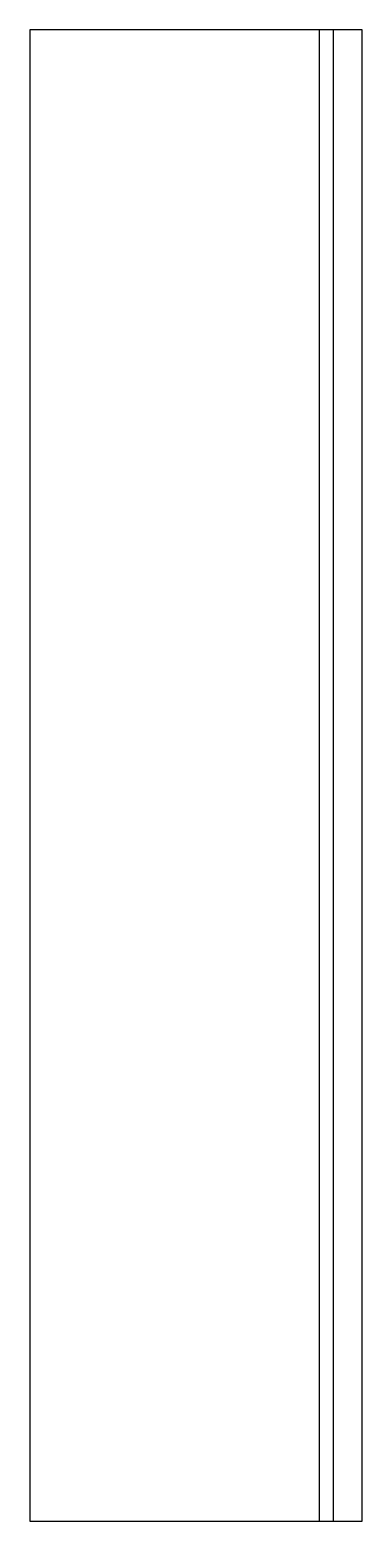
# Model space of a CAD drawing. Header units: millimetres. Extents: x -26 to 32, y -135 to 125.
import ezdxf

# ---------------------------------------------------------------- set-up
doc = ezdxf.new("R2010")
doc.units = ezdxf.units.MM

msp = doc.modelspace()

# ---------------------------------------------------------------- linework, layer by layer
at = {"color": 7, "linetype": 'Continuous', "lineweight": 25}
for p, q in [((-25.8, 125.19), (-25.8, -134.81)), ((32.12, 125.19), (-25.8, 125.19)), ((24.62, 125.19), (24.62, -134.81)), ((27.12, -134.81), (27.12, 125.19)), ((32.12, -134.81), (32.12, 125.19)), ((-25.8, -134.81), (32.12, -134.81))]:
    msp.add_line(p, q, dxfattribs=at)

doc.saveas('drawing.dxf')
